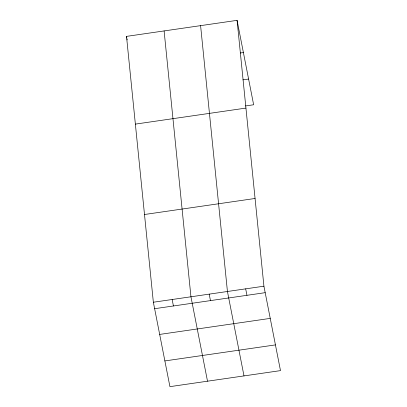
<?xml version="1.0" encoding="UTF-8"?>
<svg xmlns="http://www.w3.org/2000/svg" width="407" height="407" viewBox="0 0 407 407"><rect width="100%" height="100%" fill="white"/><g stroke="black" fill="none" stroke-linecap="round" stroke-linejoin="round"><path stroke-width="0.61" d="M237.078 20.35L263.924 286.202L280.484 370.619L169.923 386.65L153.358 302.233L126.516 36.381L237.078 20.35L253.642 104.762L245.462 105.952M240.247 52.996L243.396 52.539M242.933 79.864L248.596 79.039M135.373 124.115L245.94 108.084M144.5 214.504L255.067 198.474M153.358 302.233L263.924 286.202M154.629 308.699L265.191 292.669M159.676 334.422L270.238 318.391M164.876 360.928L275.437 344.897M245.68 288.848L246.947 295.314M243.997 375.91L227.437 291.493L200.595 25.641M209.193 294.139L210.465 300.605M207.514 381.201L190.949 296.784L164.107 30.932M126.516 36.381L126.745 37.556M126.974 38.731L127.208 39.906M172.156 299.511L173.423 305.972"/></g></svg>
